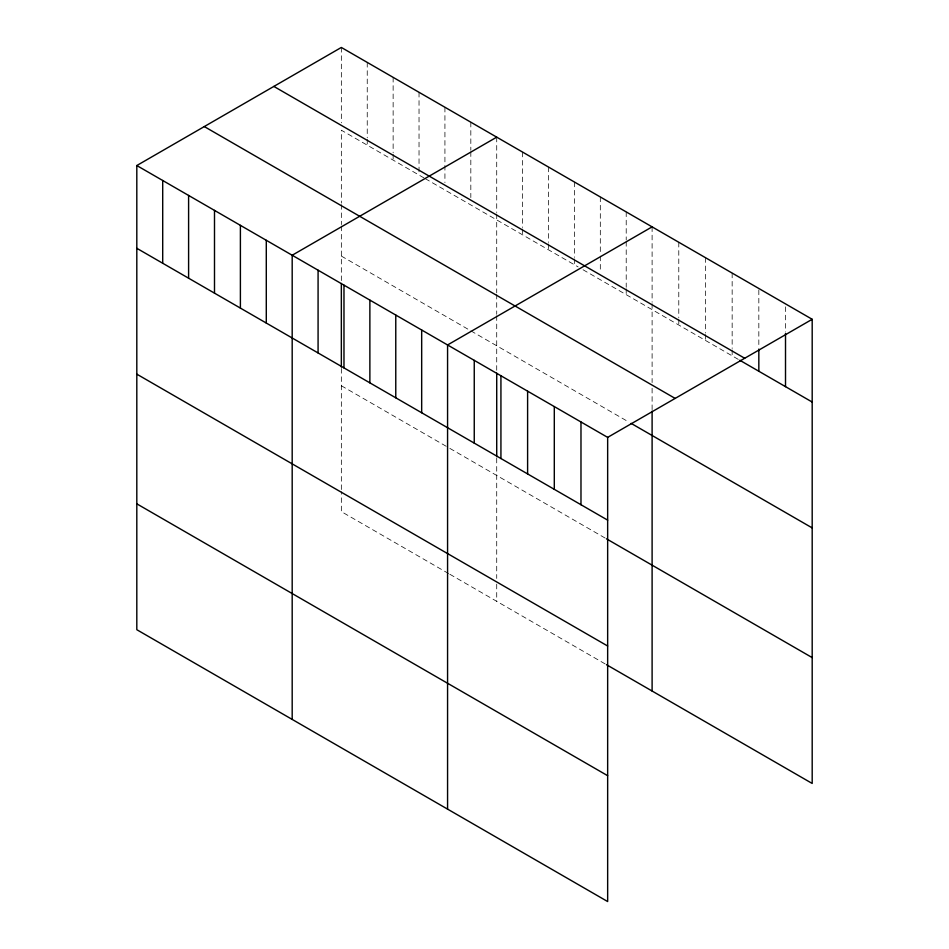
<?xml version="1.0" encoding="UTF-8"?>
<svg xmlns="http://www.w3.org/2000/svg" width="949" height="949" viewBox="0 0 949 949"><rect width="100%" height="100%" fill="white"/><g stroke="black" fill="none" stroke-linecap="round" stroke-linejoin="round"><path stroke-width="0.71" stroke-dasharray="4.75 3.56" d="M423.966 177.902L341.343 130.203L341.343 203.145M425.199 178.614L578.119 266.906M583.042 269.753L738.5 359.505M341.343 256.076L628.677 421.961M341.343 385.757L448.628 447.691M449.862 448.403L605.248 538.119M448.628 573.564L341.343 511.618L341.343 491.594M449.862 574.275L605.248 663.98M785.511 306.847L785.511 331.972M758.832 289.967L758.832 347.595M732.154 273.075L732.154 348.449M732.154 349.92L732.154 355.839M705.463 257.677L705.463 333.04M705.463 334.522L705.463 340.43M678.784 242.268L678.784 317.642M678.784 319.113L678.784 325.021M652.105 226.87L652.105 302.233M652.105 303.704L652.105 382.566M652.105 388.283L652.105 409.743M626.21 211.912L626.21 239.99M626.21 241.473L626.21 287.286M626.21 288.757L626.21 294.665M600.314 196.965L600.314 254.593M600.314 256.076L600.314 272.327M574.418 182.018L574.418 257.381M574.418 258.852L574.418 264.771M548.522 167.06L548.522 242.422M548.522 243.905L548.522 249.812M522.626 152.113L522.626 227.475M522.626 228.958L522.626 234.866M496.718 137.154L496.718 212.529M496.718 214L496.718 292.861M496.718 294.285L496.718 314.309M496.718 315.744L496.718 370.276M496.718 458.165L496.718 578.439M496.718 584.157L496.718 601.322M470.823 122.207L470.823 150.286M470.823 151.757L470.823 197.57M444.927 107.261L444.927 182.623M419.031 92.302L419.031 175.055M393.135 77.355L393.135 152.718M393.135 154.201L393.135 160.108M367.239 62.397L367.239 137.771M367.239 139.242L367.239 145.15M341.343 47.45L341.343 122.812M341.343 204.581L341.343 224.605M341.343 226.028L341.343 280.56M341.343 368.461L341.343 490.159"/><path stroke-width="1.42" d="M136.81 165.541L607.657 437.382L607.657 901.55L136.81 629.709L136.81 165.541L341.343 47.45L812.19 319.291L812.19 783.459L606.482 664.691M496.718 137.154L292.185 255.245L292.185 719.413M652.105 226.87L447.572 344.962L447.572 809.117M607.657 437.382L812.19 319.291M273.846 86.418L744.692 358.259M739.769 360.24L812.19 402.044M204.308 126.573L675.154 398.414M631.144 423.384L812.19 527.917M136.81 248.294L607.657 520.135M606.482 538.83L812.19 657.598M136.81 374.155L607.657 646.008M136.81 503.836L607.657 775.689M785.511 333.443L785.511 386.646M758.832 349.078L758.832 371.237M652.105 411.166L652.105 691.038M580.978 421.973L580.978 504.738M554.299 406.575L554.299 489.328M527.608 391.166L527.608 473.919M500.93 375.768L500.93 458.521M496.718 373.159L496.718 456.73M474.251 360.359L474.251 443.112M421.676 330.003L421.676 412.756M395.769 315.056L395.769 397.809M369.873 300.098L369.873 382.85M343.977 285.151L343.977 367.904M341.343 283.443L341.343 367.014M318.081 270.204L318.081 352.957M266.289 240.299L266.289 323.051M240.394 225.34L240.394 308.093M214.498 210.393L214.498 293.146M188.602 195.447L188.602 278.199M162.706 180.488L162.706 263.241"/></g></svg>
